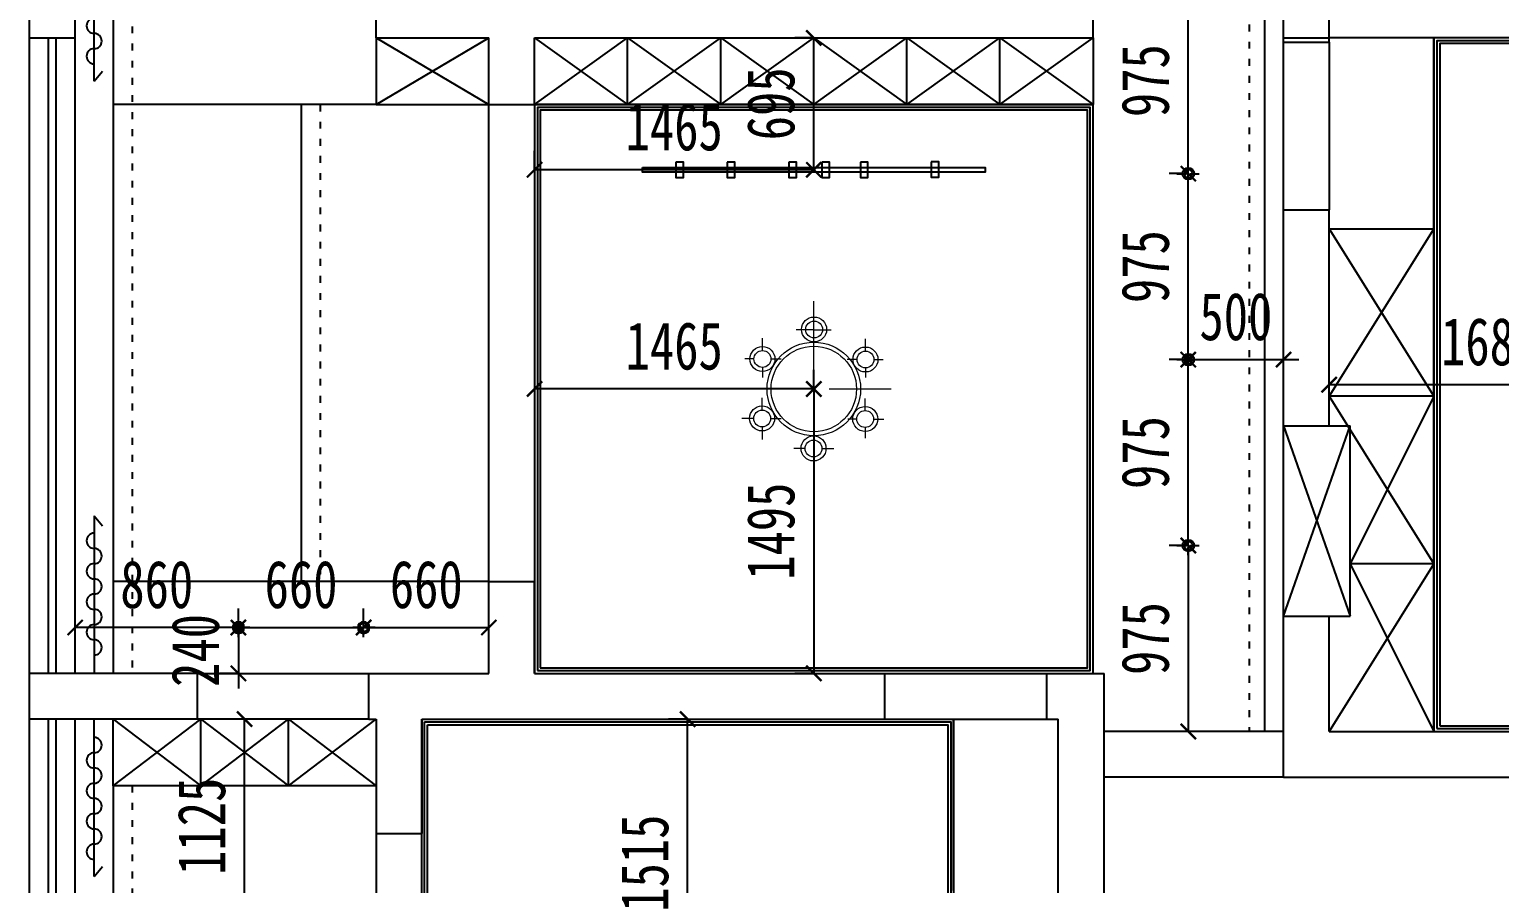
# Model space of a CAD drawing. Header units: millimetres. Extents: x -2231407 to 1513712, y -2704583 to 257.
# Drawn here: x 726715 to 734435, y -1352357 to -1347871 of the extents above; entities that cross this region are included whole.
import ezdxf

# ---------------------------------------------------------------- set-up
doc = ezdxf.new("R2010")
doc.units = ezdxf.units.MM
doc.linetypes.add('ACAD_ISO03W100', pattern=[30, 12, -18])
doc.layers.add('IBS-Refe', color=50, linetype='Continuous')
doc.layers.add('填充总', color=251, linetype='Continuous', lineweight=5)
doc.layers.add('家具外线总', color=9, linetype='Continuous', lineweight=18)
doc.styles.add('说明文字', font='', dxfattribs={"width": 0.75})
doc.styles.get('说明文字').set_extended_font_data('SimSun')
doc.dimstyles.new('1--100', dxfattribs={"dimscale": 100, "dimtxt": 2.5, "dimasz": 0.8, "dimexe": 1, "dimexo": 0.1, "dimgap": 1, "dimtad": 3, "dimdec": 4, "dimrnd": 5, "dimzin": 0, "dimdsep": 46, "dimtxsty": '说明文字', "dimblk": 'ARCHTICK', "dimcen": 0.13, "dimazin": 0, "dimtfac": 1, "dimtdec": 4, "dimtix": 1, "dimtmove": 2, "dimatfit": 3, "dimldrblk": '0定义箭头', "dimfxl": 5, "dimfxlon": 1, "dimtvp": 1, "dimtolj": 1, "dimtzin": 0, "dimarcsym": 0})

# ---------------------------------------------------------------- blocks, each defined once
blk = doc.blocks.new('吸顶灯')
at = {"color": 54}
for p, q in [((-2231407, 4041173), (-2231407, 4041066)), ((-2231433, 4041040), (-2231557, 4041040)), ((-2231407, 4041013), (-2231407, 4040914)), ((-2231245, 4041040), (-2231380, 4041040))]:
    blk.add_line(p, q, dxfattribs=at)
for radius in [82.1, 57.5]:
    blk.add_circle((-2231407, 4041040), radius, dxfattribs=at)
blk = doc.blocks.new('A$C147C2E2F')
at = {"layer": '填充总'}
for p, q in [((459.8, 570.1), (459.8, 944.2)), ((459.8, 791), (365.9, 791)), ((459.8, 791), (552.9, 791)), ((184.5, 680.1), (184.5, 746.8)), ((736.6, 677.2), (736.6, 743.4)), ((139.3, 634.8), (90.4, 634.8)), ((229.8, 634.8), (284.2, 634.8)), ((691.4, 632), (638, 632)), ((781.9, 632), (831.8, 632)), ((184.5, 589.6), (184.5, 536.1)), ((736.6, 586.7), (736.6, 536.1)), ((372.7, 474), (0, 474)), ((542.7, 474), (873.7, 474)), ((182.9, 361.3), (182.9, 427.3)), ((735, 358.5), (735, 423.9)), ((137.6, 316.1), (73.4, 316.1)), ((228.1, 316.1), (284.2, 316.1)), ((459.8, 379.7), (459.8, 0)), ((182.9, 270.8), (182.9, 203)), ((689.7, 313.2), (641.4, 313.2)), ((735, 268), (735, 209.8)), ((780.2, 313.2), (835.2, 313.2)), ((412.8, 155.3), (352.3, 155.3)), ((503.4, 155.3), (566.5, 155.3))]:
    blk.add_line(p, q, dxfattribs=at)
for centre, radius in [((461.4, 792.8), 45.3), ((184.5, 634.8), 45.3), ((459.8, 474), 228.9), ((736.6, 632), 45.3), ((182.9, 316.1), 45.3), ((735, 313.2), 45.3), ((458.1, 155.3), 45.3)]:
    blk.add_circle(centre, radius, dxfattribs=at)
at = {"layer": '家具外线总'}
for centre, radius in [((461.4, 792.8), 66.9), ((459.8, 474), 250.6), ((184.5, 634.8), 66.9), ((736.6, 632), 66.9), ((182.9, 316.1), 66.9), ((735, 313.2), 66.9), ((458.1, 155.3), 66.9)]:
    blk.add_circle(centre, radius, dxfattribs=at)
blk = doc.blocks.new('_ArchTick')
at = {"color": 0, "linetype": 'ByBlock', "const_width": 0.15}
blk.add_lwpolyline([(-0.5, -0.5), (0.5, 0.5)], dxfattribs=at)
blk = doc.blocks.new('*D494')
at = {"color": 1, "lineweight": -2, "ltscale": 3}
for p, q in [((730171.6, -1351492.9), (730071.6, -1351492.9)), ((730171.6, -1353005.4), (730171.6, -1351492.9)), ((730171.6, -1353005.4), (730071.6, -1353005.4))]:
    blk.add_line(p, q, dxfattribs=at)
at = {"layer": 'Defpoints', "color": 0, "ltscale": 3}
for p in [(730171.6, -1351492.9), (730171.6, -1351492.9), (730171.6, -1353005.4)]:
    blk.add_point(p, dxfattribs=at)
at = {"color": 1, "lineweight": -2, "ltscale": 3, "xscale": 80, "yscale": 80, "zscale": 80}
for p, rotation in [((730171.6, -1351492.9), 90), ((730171.6, -1353005.4), 270)]:
    blk.add_blockref('_ArchTick', p, dxfattribs=dict(at, rotation=rotation))
at = {"color": 2, "ltscale": 3, "insert": (729946.6, -1352249.2), "char_height": 250, "attachment_point": 5, "rotation": 90, "style": '说明文字'}
blk.add_mtext('\\A1;1515', dxfattribs=at)
blk = doc.blocks.new('0定义箭头')
at = {"layer": 'IBS-Refe', "color": 3}
for p, q in [((-1.435, 1.148), (-1.09, 1.437)), ((-1.435, 1.148), (-0.369, 0)), ((-1.09, 1.437), (0, 0)), ((-0.369, 0), (-2.127, 0)), ((-1.435, -1.148), (-0.369, 0)), ((-1.09, -1.437), (0, 0)), ((-1.435, -1.148), (-1.09, -1.437))]:
    blk.add_line(p, q, dxfattribs=at)
for points in [[(-1.435, 1.148), (-1.09, 1.437), (-0.369, 0), (0, 0)], [(-1.435, -1.148), (-1.09, -1.437), (-0.369, 0), (0, 0)]]:
    blk.add_solid(points, dxfattribs=at)
blk = doc.blocks.new('*D497')
at = {"color": 1, "lineweight": -2, "ltscale": 3}
for p, q in [((727845.3, -1351492.9), (727745.3, -1351492.9)), ((727845.3, -1352617.9), (727845.3, -1351492.9)), ((727845.3, -1352617.9), (727745.3, -1352617.9))]:
    blk.add_line(p, q, dxfattribs=at)
at = {"layer": 'Defpoints', "color": 0, "ltscale": 3}
for p in [(727845.3, -1351492.9), (727845.3, -1351492.9), (727845.3, -1352617.9)]:
    blk.add_point(p, dxfattribs=at)
at = {"color": 1, "lineweight": -2, "ltscale": 3, "xscale": 80, "yscale": 80, "zscale": 80}
for p, rotation in [((727845.3, -1351492.9), 90), ((727845.3, -1352617.9), 270)]:
    blk.add_blockref('_ArchTick', p, dxfattribs=dict(at, rotation=rotation))
at = {"color": 2, "ltscale": 3, "insert": (727620.3, -1352055.4), "char_height": 250, "attachment_point": 5, "rotation": 90, "style": '说明文字'}
blk.add_mtext('\\A1;1125', dxfattribs=at)
blk = doc.blocks.new('*D499')
at = {"color": 1, "lineweight": -2, "ltscale": 3}
for p, q in [((727812.8, -1351011.9), (727812.8, -1350911.9)), ((728470.3, -1351011.9), (728470.3, -1350911.9)), ((727812.8, -1351011.9), (728470.3, -1351011.9))]:
    blk.add_line(p, q, dxfattribs=at)
at = {"layer": 'Defpoints', "color": 0, "ltscale": 3}
for p in [(727812.8, -1351011.9), (728470.3, -1351011.9), (728470.3, -1351011.9)]:
    blk.add_point(p, dxfattribs=at)
at = {"color": 1, "lineweight": -2, "ltscale": 3, "xscale": 80, "yscale": 80, "zscale": 80, "rotation": 180}
blk.add_blockref('_ArchTick', (727812.8, -1351011.9), dxfattribs=at)
at = {"color": 1, "lineweight": -2, "ltscale": 3, "xscale": 80, "yscale": 80, "zscale": 80}
blk.add_blockref('_ArchTick', (728470.3, -1351011.9), dxfattribs=at)
at = {"color": 2, "ltscale": 3, "insert": (728141.6, -1350786.9), "char_height": 250, "attachment_point": 5, "style": '说明文字'}
blk.add_mtext('\\A1;660', dxfattribs=at)
blk = doc.blocks.new('*D500')
at = {"color": 1, "lineweight": -2, "ltscale": 3}
for p, q in [((728470.3, -1351011.9), (728470.3, -1350911.9)), ((729127.8, -1351011.9), (729127.8, -1350911.9)), ((728470.3, -1351011.9), (729127.8, -1351011.9))]:
    blk.add_line(p, q, dxfattribs=at)
at = {"layer": 'Defpoints', "color": 0, "ltscale": 3}
for p in [(728470.3, -1351011.9), (729127.8, -1351011.9), (729127.8, -1351011.9)]:
    blk.add_point(p, dxfattribs=at)
at = {"color": 1, "lineweight": -2, "ltscale": 3, "xscale": 80, "yscale": 80, "zscale": 80, "rotation": 180}
blk.add_blockref('_ArchTick', (728470.3, -1351011.9), dxfattribs=at)
at = {"color": 1, "lineweight": -2, "ltscale": 3, "xscale": 80, "yscale": 80, "zscale": 80}
blk.add_blockref('_ArchTick', (729127.8, -1351011.9), dxfattribs=at)
at = {"color": 2, "ltscale": 3, "insert": (728799.1, -1350786.9), "char_height": 250, "attachment_point": 5, "style": '说明文字'}
blk.add_mtext('\\A1;660', dxfattribs=at)
blk = doc.blocks.new('*D501')
at = {"color": 1, "lineweight": -2, "ltscale": 3}
for p, q in [((726955.3, -1351011.9), (726955.3, -1350911.9)), ((727812.8, -1351011.9), (727812.8, -1350911.9)), ((727812.8, -1351011.9), (726955.3, -1351011.9))]:
    blk.add_line(p, q, dxfattribs=at)
at = {"layer": 'Defpoints', "color": 0, "ltscale": 3}
for p in [(726955.3, -1351011.9), (726955.3, -1351011.9), (727812.8, -1351011.9)]:
    blk.add_point(p, dxfattribs=at)
at = {"color": 1, "lineweight": -2, "ltscale": 3, "xscale": 80, "yscale": 80, "zscale": 80, "rotation": 180}
blk.add_blockref('_ArchTick', (726955.3, -1351011.9), dxfattribs=at)
at = {"color": 1, "lineweight": -2, "ltscale": 3, "xscale": 80, "yscale": 80, "zscale": 80}
blk.add_blockref('_ArchTick', (727812.8, -1351011.9), dxfattribs=at)
at = {"color": 2, "ltscale": 3, "insert": (727384.1, -1350786.9), "char_height": 250, "attachment_point": 5, "style": '说明文字'}
blk.add_mtext('\\A1;860', dxfattribs=at)
blk = doc.blocks.new('*D502')
at = {"color": 1, "lineweight": -2, "ltscale": 3}
for p, q in [((727812.8, -1351011.9), (727812.8, -1350931.9)), ((727812.8, -1351011.9), (727712.8, -1351011.9)), ((727812.8, -1351011.9), (727812.8, -1351252.9)), ((727812.8, -1351252.9), (727712.8, -1351252.9)), ((727812.8, -1351252.9), (727812.8, -1351332.9))]:
    blk.add_line(p, q, dxfattribs=at)
at = {"layer": 'Defpoints', "color": 0, "ltscale": 3}
for p in [(727812.8, -1351011.9), (727812.8, -1351252.9), (727812.8, -1351252.9)]:
    blk.add_point(p, dxfattribs=at)
at = {"color": 1, "lineweight": -2, "ltscale": 3, "xscale": 80, "yscale": 80, "zscale": 80}
for p, rotation in [((727812.8, -1351011.9), 270), ((727812.8, -1351252.9), 90)]:
    blk.add_blockref('_ArchTick', p, dxfattribs=dict(at, rotation=rotation))
at = {"color": 2, "ltscale": 3, "insert": (727587.8, -1351132.4), "char_height": 250, "attachment_point": 5, "rotation": 90, "style": '说明文字'}
blk.add_mtext('\\A1;240', dxfattribs=at)
blk = doc.blocks.new('*D505')
at = {"color": 1, "lineweight": -2, "ltscale": 3}
for p, q in [((730834.1, -1349759.4), (730834.1, -1349659.4)), ((729367.8, -1349759.4), (729367.8, -1349859.4)), ((730834.1, -1349759.4), (729367.8, -1349759.4))]:
    blk.add_line(p, q, dxfattribs=at)
at = {"layer": 'Defpoints', "color": 0, "ltscale": 3}
for p in [(729367.8, -1349759.4), (729367.8, -1349759.4), (730834.1, -1349759.4)]:
    blk.add_point(p, dxfattribs=at)
at = {"color": 1, "lineweight": -2, "ltscale": 3, "xscale": 80, "yscale": 80, "zscale": 80, "rotation": 180}
blk.add_blockref('_ArchTick', (729367.8, -1349759.4), dxfattribs=at)
at = {"color": 1, "lineweight": -2, "ltscale": 3, "xscale": 80, "yscale": 80, "zscale": 80}
blk.add_blockref('_ArchTick', (730834.1, -1349759.4), dxfattribs=at)
at = {"color": 2, "ltscale": 3, "insert": (730101, -1349534.4), "char_height": 250, "attachment_point": 5, "style": '说明文字'}
blk.add_mtext('\\A1;1465', dxfattribs=at)
blk = doc.blocks.new('*D506')
at = {"color": 1, "lineweight": -2, "ltscale": 3}
for p, q in [((730834.1, -1349759.4), (730734.1, -1349759.4)), ((730834.1, -1349759.4), (730834.1, -1351252.9)), ((730834.1, -1351252.9), (730734.1, -1351252.9))]:
    blk.add_line(p, q, dxfattribs=at)
at = {"layer": 'Defpoints', "color": 0, "ltscale": 3}
for p in [(730834.1, -1349759.4), (730834.1, -1351252.9), (730834.1, -1351252.9)]:
    blk.add_point(p, dxfattribs=at)
at = {"color": 1, "lineweight": -2, "ltscale": 3, "xscale": 80, "yscale": 80, "zscale": 80}
for p, rotation in [((730834.1, -1349759.4), 90), ((730834.1, -1351252.9), 270)]:
    blk.add_blockref('_ArchTick', p, dxfattribs=dict(at, rotation=rotation))
at = {"color": 2, "ltscale": 3, "insert": (730609.1, -1350506.2), "char_height": 250, "attachment_point": 5, "rotation": 90, "style": '说明文字'}
blk.add_mtext('\\A1;1495', dxfattribs=at)
blk = doc.blocks.new('*D507')
at = {"color": 1, "lineweight": -2, "ltscale": 3}
for p, q in [((730834.1, -1347915.9), (730734.1, -1347915.9)), ((730834.1, -1348608.4), (730834.1, -1347915.9)), ((730834.1, -1348608.4), (730734.1, -1348608.4))]:
    blk.add_line(p, q, dxfattribs=at)
at = {"layer": 'Defpoints', "color": 0, "ltscale": 3}
for p in [(730834.1, -1347915.9), (730834.1, -1347915.9), (730834.1, -1348608.4)]:
    blk.add_point(p, dxfattribs=at)
at = {"color": 1, "lineweight": -2, "ltscale": 3, "xscale": 80, "yscale": 80, "zscale": 80}
for p, rotation in [((730834.1, -1347915.9), 90), ((730834.1, -1348608.4), 270)]:
    blk.add_blockref('_ArchTick', p, dxfattribs=dict(at, rotation=rotation))
at = {"color": 2, "ltscale": 3, "insert": (730609.1, -1348262.2), "char_height": 250, "attachment_point": 5, "rotation": 90, "style": '说明文字'}
blk.add_mtext('\\A1;695', dxfattribs=at)
blk = doc.blocks.new('*D508')
at = {"color": 1, "lineweight": -2, "ltscale": 3}
for p, q in [((729367.8, -1348608.4), (729367.8, -1348508.4)), ((730834.1, -1348608.4), (730834.1, -1348508.4)), ((730834.1, -1348608.4), (729367.8, -1348608.4))]:
    blk.add_line(p, q, dxfattribs=at)
at = {"layer": 'Defpoints', "color": 0, "ltscale": 3}
for p in [(729367.8, -1348608.4), (729367.8, -1348608.4), (730834.1, -1348608.4)]:
    blk.add_point(p, dxfattribs=at)
at = {"color": 1, "lineweight": -2, "ltscale": 3, "xscale": 80, "yscale": 80, "zscale": 80, "rotation": 180}
blk.add_blockref('_ArchTick', (729367.8, -1348608.4), dxfattribs=at)
at = {"color": 1, "lineweight": -2, "ltscale": 3, "xscale": 80, "yscale": 80, "zscale": 80}
blk.add_blockref('_ArchTick', (730834.1, -1348608.4), dxfattribs=at)
at = {"color": 2, "ltscale": 3, "insert": (730101, -1348383.4), "char_height": 250, "attachment_point": 5, "style": '说明文字'}
blk.add_mtext('\\A1;1465', dxfattribs=at)
blk = doc.blocks.new('*D509')
at = {"color": 1, "lineweight": -2, "ltscale": 3}
for p, q in [((732800.3, -1349605.1), (732700.3, -1349605.1)), ((732800.3, -1350581.5), (732800.3, -1349605.1)), ((732800.3, -1350581.5), (732700.3, -1350581.5))]:
    blk.add_line(p, q, dxfattribs=at)
at = {"layer": 'Defpoints', "color": 0, "ltscale": 3}
for p in [(732800.3, -1349605.1), (732800.3, -1349605.1), (732800.3, -1350581.5)]:
    blk.add_point(p, dxfattribs=at)
at = {"color": 1, "lineweight": -2, "ltscale": 3, "xscale": 80, "yscale": 80, "zscale": 80}
for p, rotation in [((732800.3, -1349605.1), 90), ((732800.3, -1350581.5), 270)]:
    blk.add_blockref('_ArchTick', p, dxfattribs=dict(at, rotation=rotation))
at = {"color": 2, "ltscale": 3, "insert": (732575.3, -1350093.3), "char_height": 250, "attachment_point": 5, "rotation": 90, "style": '说明文字'}
blk.add_mtext('\\A1;975', dxfattribs=at)
blk = doc.blocks.new('*D510')
at = {"color": 1, "lineweight": -2, "ltscale": 3}
for p, q in [((732800.3, -1348628.7), (732700.3, -1348628.7)), ((732800.3, -1349605.1), (732800.3, -1348628.7)), ((732800.3, -1349605.1), (732700.3, -1349605.1))]:
    blk.add_line(p, q, dxfattribs=at)
at = {"layer": 'Defpoints', "color": 0, "ltscale": 3}
for p in [(732800.3, -1348628.7), (732800.3, -1348628.7), (732800.3, -1349605.1)]:
    blk.add_point(p, dxfattribs=at)
at = {"color": 1, "lineweight": -2, "ltscale": 3, "xscale": 80, "yscale": 80, "zscale": 80}
for p, rotation in [((732800.3, -1348628.7), 90), ((732800.3, -1349605.1), 270)]:
    blk.add_blockref('_ArchTick', p, dxfattribs=dict(at, rotation=rotation))
at = {"color": 2, "ltscale": 3, "insert": (732575.3, -1349116.9), "char_height": 250, "attachment_point": 5, "rotation": 90, "style": '说明文字'}
blk.add_mtext('\\A1;975', dxfattribs=at)
blk = doc.blocks.new('*D511')
at = {"color": 1, "lineweight": -2, "ltscale": 3}
for p, q in [((732800.3, -1347652.3), (732700.3, -1347652.3)), ((732800.3, -1348628.7), (732800.3, -1347652.3)), ((732800.3, -1348628.7), (732700.3, -1348628.7))]:
    blk.add_line(p, q, dxfattribs=at)
at = {"layer": 'Defpoints', "color": 0, "ltscale": 3}
for p in [(732800.3, -1347652.3), (732800.3, -1347652.3), (732800.3, -1348628.7)]:
    blk.add_point(p, dxfattribs=at)
at = {"color": 1, "lineweight": -2, "ltscale": 3, "xscale": 80, "yscale": 80, "zscale": 80}
for p, rotation in [((732800.3, -1347652.3), 90), ((732800.3, -1348628.7), 270)]:
    blk.add_blockref('_ArchTick', p, dxfattribs=dict(at, rotation=rotation))
at = {"color": 2, "ltscale": 3, "insert": (732575.3, -1348140.5), "char_height": 250, "attachment_point": 5, "rotation": 90, "style": '说明文字'}
blk.add_mtext('\\A1;975', dxfattribs=at)
blk = doc.blocks.new('*D513')
at = {"color": 1, "lineweight": -2, "ltscale": 3}
for p, q in [((732800.3, -1350581.5), (732700.3, -1350581.5)), ((732800.3, -1350581.5), (732800.3, -1351557.9)), ((732800.3, -1351557.9), (732700.3, -1351557.9))]:
    blk.add_line(p, q, dxfattribs=at)
at = {"layer": 'Defpoints', "color": 0, "ltscale": 3}
for p in [(732800.3, -1350581.5), (732800.3, -1351557.9), (732800.3, -1351557.9)]:
    blk.add_point(p, dxfattribs=at)
at = {"color": 1, "lineweight": -2, "ltscale": 3, "xscale": 80, "yscale": 80, "zscale": 80}
for p, rotation in [((732800.3, -1350581.5), 90), ((732800.3, -1351557.9), 270)]:
    blk.add_blockref('_ArchTick', p, dxfattribs=dict(at, rotation=rotation))
at = {"color": 2, "ltscale": 3, "insert": (732575.3, -1351069.7), "char_height": 250, "attachment_point": 5, "rotation": 90, "style": '说明文字'}
blk.add_mtext('\\A1;975', dxfattribs=at)
blk = doc.blocks.new('*D514')
at = {"color": 1, "lineweight": -2, "ltscale": 3}
for p, q in [((732800.3, -1349605.1), (732800.3, -1349505.1)), ((733300.3, -1349605.1), (733300.3, -1349505.1)), ((732800.3, -1349605.1), (732720.3, -1349605.1)), ((732800.3, -1349605.1), (733300.3, -1349605.1)), ((733300.3, -1349605.1), (733380.3, -1349605.1))]:
    blk.add_line(p, q, dxfattribs=at)
at = {"layer": 'Defpoints', "color": 0, "ltscale": 3}
for p in [(732800.3, -1349605.1), (733300.3, -1349605.1), (733300.3, -1349605.1)]:
    blk.add_point(p, dxfattribs=at)
at = {"color": 1, "lineweight": -2, "ltscale": 3, "xscale": 80, "yscale": 80, "zscale": 80}
blk.add_blockref('_ArchTick', (732800.3, -1349605.1), dxfattribs=at)
at = {"color": 1, "lineweight": -2, "ltscale": 3, "xscale": 80, "yscale": 80, "zscale": 80, "rotation": 180}
blk.add_blockref('_ArchTick', (733300.3, -1349605.1), dxfattribs=at)
at = {"color": 2, "ltscale": 3, "insert": (733050.3, -1349380.1), "char_height": 250, "attachment_point": 5, "style": '说明文字'}
blk.add_mtext('\\A1;500', dxfattribs=at)
blk = doc.blocks.new('*D515')
at = {"color": 1, "lineweight": -2, "ltscale": 3}
for p, q in [((733540.3, -1349736.9), (733540.3, -1349636.9)), ((735225.3, -1349736.9), (735225.3, -1349636.9)), ((735225.3, -1349736.9), (733540.3, -1349736.9))]:
    blk.add_line(p, q, dxfattribs=at)
at = {"layer": 'Defpoints', "color": 0, "ltscale": 3}
for p in [(733540.3, -1349736.9), (733540.3, -1349736.9), (735225.3, -1349736.9)]:
    blk.add_point(p, dxfattribs=at)
at = {"color": 1, "lineweight": -2, "ltscale": 3, "xscale": 80, "yscale": 80, "zscale": 80, "rotation": 180}
blk.add_blockref('_ArchTick', (733540.3, -1349736.9), dxfattribs=at)
at = {"color": 1, "lineweight": -2, "ltscale": 3, "xscale": 80, "yscale": 80, "zscale": 80}
blk.add_blockref('_ArchTick', (735225.3, -1349736.9), dxfattribs=at)
at = {"color": 2, "ltscale": 3, "insert": (734382.8, -1349511.9), "char_height": 250, "attachment_point": 5, "style": '说明文字'}
blk.add_mtext('\\A1;1685', dxfattribs=at)

msp = doc.modelspace()

# ---------------------------------------------------------------- linework, layer by layer
at = {"color": 4}
for p, q in [((733200.32054, -1346775.94222), (733200.32054, -1351557.94222)), ((727155.32054, -1347315.94222), (727155.32054, -1351252.94222)), ((726815.32054, -1351252.94222), (726815.32054, -1347915.94222)), ((726855.32054, -1351252.94222), (726855.32054, -1347915.94222)), ((728535.32054, -1347915.94222), (728535.32054, -1348265.94222)), ((732300.32054, -1347915.94222), (732300.32054, -1348265.94222)), ((734090.32054, -1351557.94222), (734090.32054, -1347915.94222)), ((728535.32054, -1348265.94222), (727155.32054, -1348265.94222)), ((728141.58118, -1348265.94222), (728141.58118, -1350770.94222)), ((728535.32054, -1348265.94222), (729127.84183, -1348265.94222)), ((729367.84183, -1348265.94222), (732300.32054, -1348265.94222)), ((733540.32054, -1348917.94222), (734090.32054, -1348917.94222)), ((733300.32054, -1349952.94222), (733650.32054, -1349952.94222)), ((733300.32054, -1350952.94222), (733300.32054, -1349952.94222)), ((733650.32054, -1350952.94222), (733650.32054, -1349952.94222)), ((729127.84183, -1350770.94222), (727155.32054, -1350770.94222)), ((733300.32054, -1350952.94222), (733650.32054, -1350952.94222)), ((726815.32054, -1354517.94222), (726815.32054, -1351492.94222)), ((726855.32054, -1354517.94222), (726855.32054, -1351492.94222)), ((727155.32054, -1351842.94222), (727155.32054, -1351492.94222)), ((731567.84183, -1352392.94222), (731567.84183, -1351492.94222)), ((728535.32054, -1351842.94222), (727155.32054, -1351842.94222)), ((727155.32054, -1351842.94222), (727155.32054, -1354167.94222))]:
    msp.add_line(p, q, dxfattribs=at)
at = {"ltscale": 3}
for p, q in [((728535.32054, -1347915.94222), (728535.32054, -1346845.94222)), ((726715.32054, -1347915.94222), (726715.32054, -1347675.94222)), ((726955.32054, -1347915.94222), (726955.32054, -1347675.94222)), ((732300.32054, -1347915.94222), (732300.32054, -1347675.94222)), ((733540.32054, -1347915.94222), (733540.32054, -1347675.94222)), ((733300.32054, -1347915.94222), (733300.32054, -1347775.94222)), ((726715.32054, -1347915.94222), (726955.32054, -1347915.94222)), ((728535.32054, -1347915.94222), (729127.84183, -1347915.94222)), ((729127.84183, -1348265.94222), (729127.84183, -1347915.94222)), ((729367.84183, -1348265.94222), (729367.84183, -1347915.94222)), ((729367.84183, -1347915.94222), (732300.32054, -1347915.94222)), ((733300.32054, -1347915.94222), (733540.32054, -1347915.94222)), ((729127.84183, -1348265.94222), (729367.84183, -1348265.94222)), ((733300.32054, -1349952.94222), (733300.32054, -1348817.94222)), ((733300.32054, -1348817.94222), (733540.32054, -1348817.94222)), ((733540.32054, -1349952.94222), (733540.32054, -1348817.94222)), ((729127.84183, -1351252.94222), (729127.84183, -1350770.94222)), ((729127.84183, -1350770.94222), (729367.84183, -1350770.94222)), ((729367.84183, -1351252.94222), (729367.84183, -1350770.94222)), ((733300.32054, -1351797.94222), (733300.32054, -1350952.94222)), ((733540.32054, -1351557.94222), (733540.32054, -1350952.94222)), ((727597.84183, -1351252.94222), (726715.32054, -1351252.94222)), ((726715.32054, -1351492.94222), (726715.32054, -1351252.94222)), ((727597.84183, -1351492.94222), (727597.84183, -1351252.94222)), ((728497.84183, -1351492.94222), (728497.84183, -1351252.94222)), ((728497.84183, -1351252.94222), (729127.84183, -1351252.94222)), ((729367.84183, -1351252.94222), (731207.84183, -1351252.94222)), ((731207.84183, -1351492.94222), (731207.84183, -1351252.94222)), ((732057.84183, -1351492.94222), (732057.84183, -1351252.94222)), ((732057.84183, -1351252.94222), (732357.84183, -1351252.94222)), ((732357.84183, -1354757.94222), (732357.84183, -1351252.94222)), ((727597.84183, -1351492.94222), (726715.32054, -1351492.94222)), ((728497.84183, -1351492.94222), (728535.32054, -1351492.94222)), ((728535.32054, -1351492.94222), (728535.32054, -1352092.94222)), ((728775.32054, -1351492.94222), (731207.84183, -1351492.94222)), ((728775.32054, -1351492.94222), (728775.32054, -1352092.94222)), ((732057.84183, -1351492.94222), (732117.84183, -1351492.94222)), ((732117.84183, -1354517.94222), (732117.84183, -1351492.94222)), ((733540.32054, -1351557.94222), (736560.32054, -1351557.94222)), ((733300.32054, -1351797.94222), (733540.32054, -1351797.94222)), ((733300.32054, -1351797.94222), (736800.32054, -1351797.94222)), ((728535.32054, -1352092.94222), (728775.32054, -1352092.94222))]:
    msp.add_line(p, q, dxfattribs=at)
at = {"color": 6, "linetype": 'ACAD_ISO03W100', "ltscale": 3}
for p, q in [((733120.32054, -1346855.94222), (733120.32054, -1351557.94222)), ((727255.32054, -1347315.94222), (727255.32054, -1351252.94222)), ((728241.58118, -1348265.94222), (728241.58118, -1350770.94222)), ((727255.32054, -1351842.94222), (727255.32054, -1354167.94222))]:
    msp.add_line(p, q, dxfattribs=at)
at = {"color": 8}
for p, q in [((727055.32054, -1348143.11442), (727055.32054, -1347315.94222)), ((726715.32054, -1351252.94222), (726715.32054, -1347915.94222)), ((726955.32054, -1351252.94222), (726955.32054, -1347915.94222)), ((728535.32054, -1348265.94222), (729127.84183, -1347915.94222)), ((728535.32054, -1347915.94222), (729127.84183, -1348265.94222)), ((729856.58828, -1348265.94222), (729856.58828, -1347915.94222)), ((730345.33473, -1348265.94222), (730345.33473, -1347915.94222)), ((730834.08118, -1348265.94222), (730834.08118, -1347915.94222)), ((731322.82764, -1348265.94222), (731322.82764, -1347915.94222)), ((731811.57409, -1348265.94222), (731811.57409, -1347915.94222)), ((733300.32054, -1348817.94222), (733300.32054, -1347937.94222)), ((733540.32054, -1347937.94222), (733540.32054, -1348817.94222)), ((727055.32054, -1348143.11442), (727098.48363, -1348090.09097)), ((729127.84183, -1350770.94222), (729127.84183, -1348265.94222)), ((729367.84183, -1348265.94222), (729367.84183, -1350770.94222)), ((734090.32054, -1349797.94222), (733540.32054, -1349797.94222)), ((733300.32054, -1350952.94222), (733650.32054, -1349952.94222)), ((733300.32054, -1349952.94222), (733650.32054, -1350952.94222)), ((727055.32054, -1350425.77001), (727055.32054, -1351252.94222)), ((727055.32054, -1350425.77001), (727098.48363, -1350478.79346)), ((734090.32054, -1350677.94222), (733650.32054, -1350677.94222)), ((731207.84183, -1351252.94222), (732057.84183, -1351252.94222)), ((726715.32054, -1354517.94222), (726715.32054, -1351492.94222)), ((726955.32054, -1354517.94222), (726955.32054, -1351492.94222)), ((727055.32054, -1352320.11442), (727055.32054, -1351492.94222)), ((727615.32054, -1351842.94222), (727615.32054, -1351492.94222)), ((728075.32054, -1351842.94222), (728075.32054, -1351492.94222)), ((731207.84183, -1351492.94222), (732057.84183, -1351492.94222)), ((733300.32054, -1351557.94222), (732357.84183, -1351557.94222)), ((733300.32054, -1351797.94222), (732357.84183, -1351797.94222)), ((728535.32054, -1352092.94222), (728535.32054, -1353902.94222)), ((727055.32054, -1352320.11442), (727098.48363, -1352267.09097))]:
    msp.add_line(p, q, dxfattribs=at)
at = {"color": 1, "ltscale": 3}
for p, q in [((733300.32054, -1347937.94222), (733300.32054, -1347915.94222)), ((734445.32054, -1347915.94222), (733540.32054, -1347915.94222)), ((733540.32054, -1347937.94222), (733540.32054, -1347915.94222)), ((733300.32054, -1347937.94222), (733540.32054, -1347937.94222)), ((727597.84183, -1351252.94222), (728497.84183, -1351252.94222)), ((728497.84183, -1351492.94222), (727597.84183, -1351492.94222))]:
    msp.add_line(p, q, dxfattribs=at)
at = {"color": 8}
for points in [[(729367.84183, -1348265.94222), (729856.58828, -1347915.94222), (730345.33473, -1348265.94222), (730834.08118, -1347915.94222), (731322.82764, -1348265.94222), (731811.57409, -1347915.94222), (732300.32054, -1348265.94222)], [(729367.84183, -1347915.94222), (729856.58828, -1348265.94222), (730345.33473, -1347915.94222), (730834.08118, -1348265.94222), (731322.82764, -1347915.94222), (731811.57409, -1348265.94222), (732300.32054, -1347915.94222)], [(733540.32054, -1348917.94222), (734090.32054, -1349797.94222), (733650.32054, -1350677.94222), (734090.32054, -1351557.94222)], [(734090.32054, -1348917.94222), (733540.32054, -1349797.94222), (734090.32054, -1350677.94222), (733540.32054, -1351557.94222)], [(727155.32054, -1351842.94222), (727615.32054, -1351492.94222), (728075.32054, -1351842.94222), (728535.32054, -1351492.94222)], [(727155.32054, -1351492.94222), (727615.32054, -1351842.94222), (728075.32054, -1351492.94222), (728535.32054, -1351842.94222)]]:
    msp.add_lwpolyline(points, dxfattribs=at)
at = {"color": 4}
for points in [[(734090.32054, -1351557.94222), (736360.32054, -1351557.94222), (736360.32054, -1347915.94222), (734090.32054, -1347915.94222)], [(734120.32054, -1351527.94222), (736330.32054, -1351527.94222), (736330.32054, -1347945.94222), (734120.32054, -1347945.94222)], [(729367.84183, -1351252.94222), (732300.32054, -1351252.94222), (732300.32054, -1348265.94222), (729367.84183, -1348265.94222)], [(729397.84183, -1351222.94222), (732270.32054, -1351222.94222), (732270.32054, -1348295.94222), (729397.84183, -1348295.94222)], [(729934.08118, -1348595.94222), (731734.08118, -1348595.94222), (731734.08118, -1348620.94222), (729934.08118, -1348620.94222)], [(730109.38846, -1348568.44222), (730109.38846, -1348648.44222), (730149.38846, -1348648.44222), (730149.38846, -1348568.44222)], [(730379.03203, -1348568.44222), (730379.03203, -1348648.44222), (730419.03203, -1348648.44222), (730419.03203, -1348568.44222)], [(730702.6043, -1348568.44222), (730702.6043, -1348648.44222), (730742.6043, -1348648.44222), (730742.6043, -1348568.44222)], [(730876.56465, -1348568.44222), (730876.56465, -1348648.44222), (730916.56465, -1348648.44222), (730916.56465, -1348568.44222)], [(731078.36133, -1348568.44222), (731078.36133, -1348648.44222), (731118.36133, -1348648.44222), (731118.36133, -1348568.44222)], [(731450.63043, -1348566.90445), (731450.63043, -1348646.90445), (731490.63043, -1348646.90445), (731490.63043, -1348566.90445)], [(728775.32054, -1351492.94222), (731567.84183, -1351492.94222), (731567.84183, -1354517.94222), (728775.32054, -1354517.94222)], [(728805.32054, -1351522.94222), (731537.84183, -1351522.94222), (731537.84183, -1354487.94222), (728805.32054, -1354487.94222)]]:
    msp.add_lwpolyline(points, close=True, dxfattribs=at)
at = {"color": 8}
for points in [[(734105.32054, -1351542.94222), (736345.32054, -1351542.94222), (736345.32054, -1347930.94222), (734105.32054, -1347930.94222)], [(729382.84183, -1351237.94222), (732285.32054, -1351237.94222), (732285.32054, -1348280.94222), (729382.84183, -1348280.94222)], [(728790.32054, -1351507.94222), (731552.84183, -1351507.94222), (731552.84183, -1354502.94222), (728790.32054, -1354502.94222)]]:
    msp.add_lwpolyline(points, close=True, dxfattribs=at)
for centre, start, end in [((727055.32054, -1347852.39636), 90, 270), ((727055.32054, -1347932.39636), 270, 90), ((727055.32054, -1348012.39636), 90, 270), ((727055.32054, -1350556.48807), 90, 270), ((727055.32054, -1350636.48807), 270, 90), ((727055.32054, -1350716.48807), 90, 270), ((727055.32054, -1350796.48807), 270, 90), ((727055.32054, -1350876.48807), 90, 270), ((727055.32054, -1350956.48807), 270, 90), ((727055.32054, -1351036.48807), 90, 270), ((727055.32054, -1351116.48807), 270, 90), ((727055.32054, -1351629.39636), 270, 90), ((727055.32054, -1351709.39636), 90, 270), ((727055.32054, -1351789.39636), 270, 90), ((727055.32054, -1351869.39636), 90, 270), ((727055.32054, -1351949.39636), 270, 90), ((727055.32054, -1352029.39636), 90, 270), ((727055.32054, -1352109.39636), 270, 90), ((727055.32054, -1352189.39636), 90, 270)]:
    msp.add_arc(centre, 40, start, end, dxfattribs=at)

# ---------------------------------------------------------------- block references
at = {"yscale": 0.375, "zscale": 0.375, "rotation": 180}
for p, xscale in [((-103977.22967, 166761.1153), 0.375), ((-103977.22967, 165784.7153), 0.375), ((-103977.22967, 164808.3153), 0.375), ((1564590.37784, 164377.9153), -0.375), ((1565247.88494, 164377.9153), -0.375)]:
    msp.add_blockref('吸顶灯', p, dxfattribs=dict(at, xscale=xscale))
at = {"layer": '家具外线总', "xscale": 0.9800000000162981, "yscale": 0.9800000000162981, "zscale": 0.9799999999999999}
msp.add_blockref('A$C147C2E2F', (730383.51986, -1350223.9759), dxfattribs=at)

# ---------------------------------------------------------------- dimensions: what is measured, and where the dimension line sits
at = {"color": 1, "ltscale": 3}
for base, p1, p2, picture, middle in [((732800.32054, -1347652.34222), (732800.32054, -1348628.74222), (732800.32054, -1347652.34222), '*D511', (732575.32054, -1348140.54222)), ((730834.08118, -1347915.94222), (730834.08118, -1348608.44222), (730834.08118, -1347915.94222), '*D507', (730609.08118, -1348262.19222)), ((732800.32054, -1348628.74222), (732800.32054, -1349605.14222), (732800.32054, -1348628.74222), '*D510', (732575.32054, -1349116.94222)), ((732800.32054, -1349605.14222), (732800.32054, -1350581.54222), (732800.32054, -1349605.14222), '*D509', (732575.32054, -1350093.34222)), ((730834.08118, -1351252.94222), (730834.08118, -1349759.44222), (730834.08118, -1351252.94222), '*D506', (730609.08118, -1350506.19222)), ((732800.32054, -1351557.94222), (732800.32054, -1350581.54222), (732800.32054, -1351557.94222), '*D513', (732575.32054, -1351069.74222)), ((727812.82764, -1351252.94222), (727812.82764, -1351011.94222), (727812.82764, -1351252.94222), '*D502', (727587.82764, -1351132.44222)), ((727845.32054, -1351492.94222), (727845.32054, -1352617.94222), (727845.32054, -1351492.94222), '*D497', (727620.32054, -1352055.44222)), ((730171.58118, -1351492.94222), (730171.58118, -1353005.44222), (730171.58118, -1351492.94222), '*D494', (729946.58118, -1352249.19222))]:
    dim = msp.add_linear_dim(base=base, p1=p1, p2=p2, angle=90, dimstyle='1--100', override={"dimarcsym": 1}, dxfattribs=at)
    dim.commit()
    dim.dimension.update_dxf_attribs({"geometry": picture, "text_midpoint": middle})
for base, p1, p2, picture, middle in [((729367.841833, -1348608.442216), (730834.081185, -1348608.442216), (729367.841833, -1348608.442216), '*D508', (730100.961509, -1348383.442216)), ((733300.32054, -1349605.14222), (732800.32054, -1349605.14222), (733300.32054, -1349605.14222), '*D514', (733050.32054, -1349380.14222)), ((729367.841833, -1349759.442216), (730834.081185, -1349759.442216), (729367.841833, -1349759.442216), '*D505', (730100.961509, -1349534.442216)), ((733540.32054, -1349736.94222), (735225.32054, -1349736.94222), (733540.32054, -1349736.94222), '*D515', (734382.82054, -1349511.94222)), ((726955.32054, -1351011.94222), (727812.82764, -1351011.94222), (726955.32054, -1351011.94222), '*D501', (727384.07409, -1350786.94222)), ((728470.33473, -1351011.94222), (727812.82764, -1351011.94222), (728470.33473, -1351011.94222), '*D499', (728141.58118, -1350786.94222)), ((729127.84183, -1351011.94222), (728470.33473, -1351011.94222), (729127.84183, -1351011.94222), '*D500', (728799.08828, -1350786.94222))]:
    dim = msp.add_linear_dim(base=base, p1=p1, p2=p2, dimstyle='1--100', override={"dimarcsym": 1}, dxfattribs=at)
    dim.commit()
    dim.dimension.update_dxf_attribs({"geometry": picture, "text_midpoint": middle})

doc.saveas('drawing.dxf')
